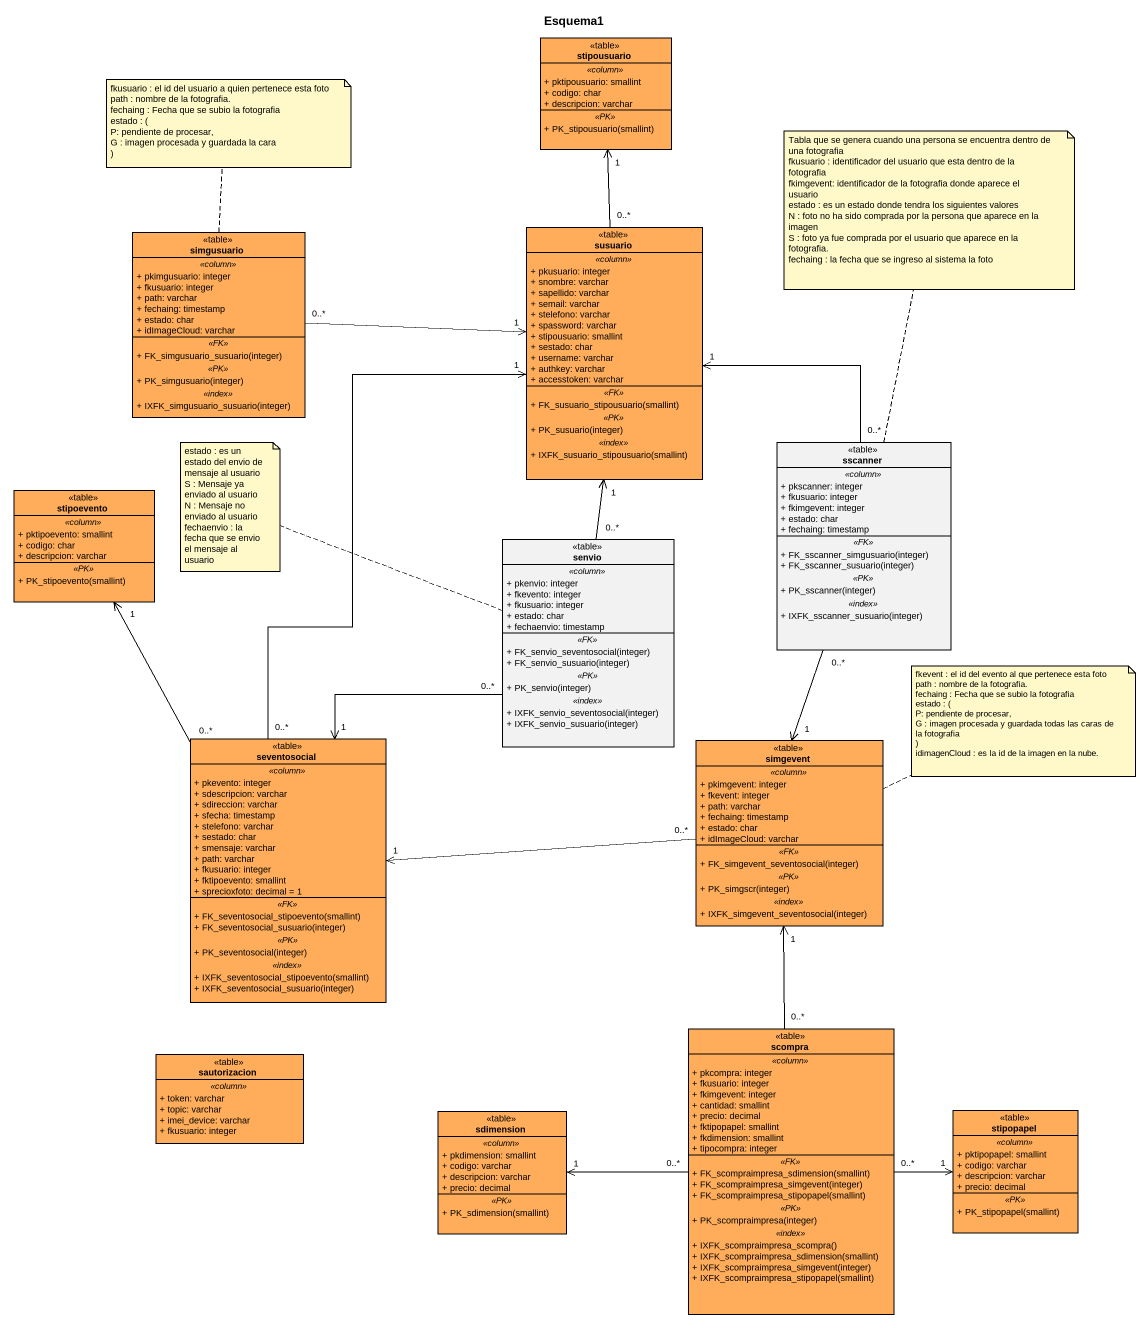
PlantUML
@startuml
title Esquema1
hide circle
hide empty members
skinparam classAttributeIconSize 0
class stipousuario <<table>> #FFAD5B {
  .. <<column>> ..
  + pktipousuario: smallint
  + codigo: char
  + descripcion: varchar
  .. <<PK>> ..
  + PK_stipousuario(smallint)
}
class simgusuario <<table>> #FFAD5B {
  .. <<column>> ..
  + pkimgusuario: integer
  + fkusuario: integer
  + path: varchar
  + fechaing: timestamp
  + estado: char
  + idImageCloud: varchar
  .. <<FK>> ..
  + FK_simgusuario_susuario(integer)
  .. <<PK>> ..
  + PK_simgusuario(integer)
  .. <<index>> ..
  + IXFK_simgusuario_susuario(integer)
}
class susuario <<table>> #FFAD5B {
  .. <<column>> ..
  + pkusuario: integer
  + snombre: varchar
  + sapellido: varchar
  + semail: varchar
  + stelefono: varchar
  + spassword: varchar
  + stipousuario: smallint
  + sestado: char
  + username: varchar
  + authkey: varchar
  + accesstoken: varchar
  .. <<FK>> ..
  + FK_susuario_stipousuario(smallint)
  .. <<PK>> ..
  + PK_susuario(integer)
  .. <<index>> ..
  + IXFK_susuario_stipousuario(smallint)
}
class sscanner <<table>> {
  .. <<column>> ..
  + pkscanner: integer
  + fkusuario: integer
  + fkimgevent: integer
  + estado: char
  + fechaing: timestamp
  .. <<FK>> ..
  + FK_sscanner_simgusuario(integer)
  + FK_sscanner_susuario(integer)
  .. <<PK>> ..
  + PK_sscanner(integer)
  .. <<index>> ..
  + IXFK_sscanner_susuario(integer)
}
class stipoevento <<table>> #FFAD5B {
  .. <<column>> ..
  + pktipoevento: smallint
  + codigo: char
  + descripcion: varchar
  .. <<PK>> ..
  + PK_stipoevento(smallint)
}
class senvio <<table>> {
  .. <<column>> ..
  + pkenvio: integer
  + fkevento: integer
  + fkusuario: integer
  + estado: char
  + fechaenvio: timestamp
  .. <<FK>> ..
  + FK_senvio_seventosocial(integer)
  + FK_senvio_susuario(integer)
  .. <<PK>> ..
  + PK_senvio(integer)
  .. <<index>> ..
  + IXFK_senvio_seventosocial(integer)
  + IXFK_senvio_susuario(integer)
}
class seventosocial <<table>> #FFAD5B {
  .. <<column>> ..
  + pkevento: integer
  + sdescripcion: varchar
  + sdireccion: varchar
  + sfecha: timestamp
  + stelefono: varchar
  + sestado: char
  + smensaje: varchar
  + path: varchar
  + fkusuario: integer
  + fktipoevento: smallint
  + sprecioxfoto: decimal = 1
  .. <<FK>> ..
  + FK_seventosocial_stipoevento(smallint)
  + FK_seventosocial_susuario(integer)
  .. <<PK>> ..
  + PK_seventosocial(integer)
  .. <<index>> ..
  + IXFK_seventosocial_stipoevento(smallint)
  + IXFK_seventosocial_susuario(integer)
}
class simgevent <<table>> #FFAD5B {
  .. <<column>> ..
  + pkimgevent: integer
  + fkevent: integer
  + path: varchar
  + fechaing: timestamp
  + estado: char
  + idImageCloud: varchar
  .. <<FK>> ..
  + FK_simgevent_seventosocial(integer)
  .. <<PK>> ..
  + PK_simgscr(integer)
  .. <<index>> ..
  + IXFK_simgevent_seventosocial(integer)
}
class sautorizacion <<table>> #FFAD5B {
  .. <<column>> ..
  + token: varchar
  + topic: varchar
  + imei_device: varchar
  + fkusuario: integer
}
class scompra <<table>> #FFAD5B {
  .. <<column>> ..
  + pkcompra: integer
  + fkusuario: integer
  + fkimgevent: integer
  + cantidad: smallint
  + precio: decimal
  + fktipopapel: smallint
  + fkdimension: smallint
  + tipocompra: integer
  .. <<FK>> ..
  + FK_scompraimpresa_sdimension(smallint)
  + FK_scompraimpresa_simgevent(integer)
  + FK_scompraimpresa_stipopapel(smallint)
  .. <<PK>> ..
  + PK_scompraimpresa(integer)
  .. <<index>> ..
  + IXFK_scompraimpresa_scompra()
  + IXFK_scompraimpresa_sdimension(smallint)
  + IXFK_scompraimpresa_simgevent(integer)
  + IXFK_scompraimpresa_stipopapel(smallint)
}
class sdimension <<table>> #FFAD5B {
  .. <<column>> ..
  + pkdimension: smallint
  + codigo: varchar
  + descripcion: varchar
  + precio: decimal
  .. <<PK>> ..
  + PK_sdimension(smallint)
}
class stipopapel <<table>> #FFAD5B {
  .. <<column>> ..
  + pktipopapel: smallint
  + codigo: varchar
  + descripcion: varchar
  + precio: decimal
  .. <<PK>> ..
  + PK_stipopapel(smallint)
}
simgusuario "0..*" -right-> "1" susuario
susuario "0..*" -up-> "1" stipousuario
sscanner "0..*" -up-> "1" susuario
sscanner "0..*" --> "1" simgevent
senvio "0..*" -up-> "1" susuario
senvio "0..*" --> "1" seventosocial
seventosocial "0..*" -up-> "1" susuario
seventosocial "0..*" -up-> "1" stipoevento
simgevent "0..*" -left-> "1" seventosocial
scompra "0..*" -up-> "1" simgevent
scompra "0..*" -left-> "1" sdimension
scompra "0..*" -right-> "1" stipopapel
note top of simgusuario
  fkusuario : el id del usuario a quien pertenece esta foto
  path : nombre de la fotografia.
  fechaing : Fecha que se subio la fotografia
  estado : (
  P: pendiente de procesar,
  G : imagen procesada y guardada la cara
  )
end note
note top of sscanner
  Tabla que se genera cuando una persona se encuentra dentro de una fotografia
  fkusuario : identificador del usuario que esta dentro de la fotografia
  fkimgevent: identificador de la fotografia donde aparece el usuario
  estado : es un estado donde tendra los siguientes valores
  N : foto no ha sido comprada por la persona que aparece en la imagen
  S : foto ya fue comprada por el usuario que aparece en la fotografia.
  fechaing : la fecha que se ingreso al sistema la foto
end note
note left of senvio
  estado : es un estado del envio de mensaje al usuario
  S : Mensaje ya enviado al usuario
  N : Mensaje no enviado al usuario
  fechaenvio : la fecha que se envio el mensaje al usuario
end note
note right of simgevent
  fkevent : el id del evento al que pertenece esta foto
  path : nombre de la fotografia.
  fechaing : Fecha que se subio la fotografia
  estado : (
  P: pendiente de procesar,
  G : imagen procesada y guardada todas las caras de la fotografia
  )
  idimagenCloud : es la id de la imagen en la nube.
end note
@enduml
